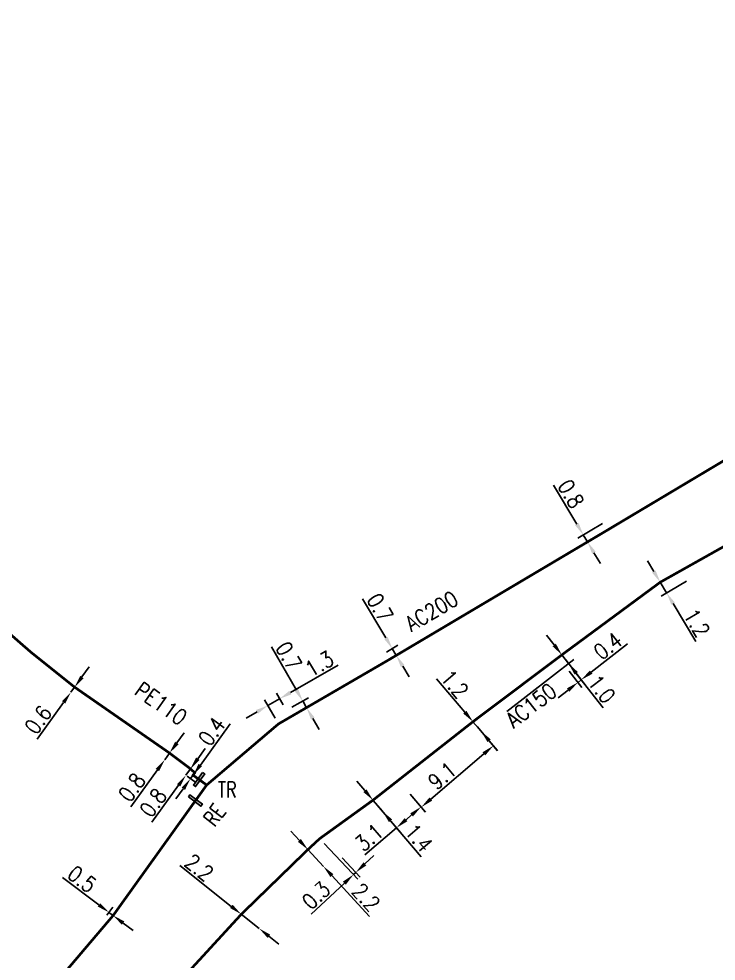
# Model space of a CAD drawing. Header units: millimetres. Extents: x 107995 to 109002, y 120994 to 122000.
# Drawn here: x 108196.9 to 108263.9, y 121086.9 to 121177.4 of the extents above; entities that cross this region are included whole.
import ezdxf
from ezdxf.enums import TextEntityAlignment as Align

# ---------------------------------------------------------------- set-up
doc = ezdxf.new("R2010")
doc.units = ezdxf.units.MM
doc.header["$PDMODE"] = 34
doc.linetypes.add('L_25_AP', pattern=[2000, 1000, 1000])
doc.linetypes.add('L_25_PE', pattern=[2000, 1000, 1000])
doc.layers.get('0').update_dxf_attribs({"linetype": 'CONTINUOUS'})
doc.layers.get('DEFPOINTS').update_dxf_attribs({"linetype": 'CONTINUOUS'})
doc.layers.add('L_150', color=1, linetype='CONTINUOUS')
doc.layers.add('L_340', color=7, linetype='CONTINUOUS')
doc.styles.get("Standard").update_dxf_attribs({"font": 'romans.shx', "width": 0.85})
doc.dimstyles.get("Standard").update_dxf_attribs({"dimtxt": 1.5, "dimasz": 1.2, "dimexe": 0.625, "dimexo": 0.625, "dimgap": 0.25, "dimtad": 1, "dimdec": 1, "dimzin": 0, "dimdsep": 46, "dimtxsty": 'Standard', "dimcen": -0.5, "dimadec": 0, "dimazin": 0, "dimtfac": 1, "dimtdec": 1, "dimtmove": 0, "dimatfit": 3, "dimfxl": 0, "dimtolj": 1, "dimtzin": 0, "dimarcsym": 0})

# ---------------------------------------------------------------- blocks, each defined once
blk = doc.blocks.new('*D316')
at = {"layer": 'DEFPOINTS', "color": 0, "linetype": 'Continuous', "transparency": 16777216}
for p in [(108201.949, 121112.745), (108201.949, 121112.745), (108202.3, 121113.232)]:
    blk.add_point(p, dxfattribs=at)
at = {"layer": 'L_150', "color": 0, "linetype": 'Continuous', "lineweight": -2, "transparency": 16777216}
for p, q in [((108203.002, 121114.205), (108203.704, 121115.178)), ((108202.3, 121113.232), (108201.949, 121112.745)), ((108201.248, 121111.771), (108198.691, 121108.225))]:
    blk.add_line(p, q, dxfattribs=at)
at = {"layer": 'L_150', "color": 0, "linetype": 'Continuous', "transparency": 16777216}
for points in [[(108202.84, 121114.322), (108203.164, 121114.088), (108202.3, 121113.232)], [(108201.085, 121111.888), (108201.41, 121111.654), (108201.949, 121112.745)]]:
    blk.add_solid(points, dxfattribs=at)
at = {"layer": 'L_150', "color": 0, "linetype": 'Continuous', "transparency": 16777216, "insert": (108198.807, 121110.097), "char_height": 1.5, "attachment_point": 5, "rotation": 54.2102}
blk.add_mtext('\\A1;0.6', dxfattribs=at)
blk = doc.blocks.new('*D325')
at = {"layer": 'DEFPOINTS', "color": 0, "linetype": 'Continuous', "transparency": 16777216}
for p in [(108212.604, 121105.06), (108213.447, 121104.452), (108213.681, 121104.776)]:
    blk.add_point(p, dxfattribs=at)
at = {"layer": 'L_150', "color": 0, "linetype": 'Continuous', "lineweight": -2, "transparency": 16777216}
for p, q in [((108214.383, 121105.749), (108217.237, 121109.704)), ((108213.111, 121104.694), (108213.954, 121104.086)), ((108213.447, 121104.452), (108213.681, 121104.776)), ((108212.745, 121103.479), (108212.043, 121102.506))]:
    blk.add_line(p, q, dxfattribs=at)
at = {"layer": 'L_150', "color": 0, "linetype": 'Continuous', "transparency": 16777216}
for points in [[(108214.221, 121105.866), (108214.545, 121105.632), (108213.681, 121104.776)], [(108212.583, 121103.596), (108212.907, 121103.362), (108213.447, 121104.452)]]:
    blk.add_solid(points, dxfattribs=at)
at = {"layer": 'L_150', "color": 0, "linetype": 'Continuous', "transparency": 16777216, "insert": (108215.48, 121108.979), "char_height": 1.5, "attachment_point": 5, "rotation": 54.18931}
blk.add_mtext('\\A1;0.4', dxfattribs=at)
blk = doc.blocks.new('*D326')
at = {"layer": 'DEFPOINTS', "color": 0, "linetype": 'Continuous', "transparency": 16777216}
for p in [(108210.957, 121106.249), (108210.957, 121106.249), (108211.425, 121106.897)]:
    blk.add_point(p, dxfattribs=at)
at = {"layer": 'L_150', "color": 0, "linetype": 'Continuous', "lineweight": -2, "transparency": 16777216}
for p, q in [((108212.127, 121107.871), (108212.829, 121108.844)), ((108211.425, 121106.897), (108210.957, 121106.249)), ((108210.255, 121105.275), (108207.697, 121101.73))]:
    blk.add_line(p, q, dxfattribs=at)
at = {"layer": 'L_150', "color": 0, "linetype": 'Continuous', "transparency": 16777216}
for points in [[(108211.965, 121107.988), (108212.289, 121107.754), (108211.425, 121106.897)], [(108210.093, 121105.393), (108210.417, 121105.158), (108210.957, 121106.249)]]:
    blk.add_solid(points, dxfattribs=at)
at = {"layer": 'L_150', "color": 0, "linetype": 'Continuous', "transparency": 16777216, "insert": (108207.814, 121103.602), "char_height": 1.5, "attachment_point": 5, "rotation": 54.18931}
blk.add_mtext('\\A1;0.8', dxfattribs=at)
blk = doc.blocks.new('*D327')
at = {"layer": 'DEFPOINTS', "color": 0, "linetype": 'Continuous', "transparency": 16777216}
for p in [(108213.437, 121105.384), (108212.998, 121104.776), (108212.998, 121104.776)]:
    blk.add_point(p, dxfattribs=at)
at = {"layer": 'L_150', "color": 0, "linetype": 'Continuous', "lineweight": -2, "transparency": 16777216}
for p, q in [((108214.139, 121106.358), (108214.841, 121107.331)), ((108213.437, 121105.384), (108212.998, 121104.776)), ((108212.296, 121103.803), (108209.738, 121100.258))]:
    blk.add_line(p, q, dxfattribs=at)
at = {"layer": 'L_150', "color": 0, "linetype": 'Continuous', "transparency": 16777216}
for points in [[(108213.977, 121106.475), (108214.301, 121106.24), (108213.437, 121105.384)], [(108212.133, 121103.92), (108212.458, 121103.686), (108212.998, 121104.776)]]:
    blk.add_solid(points, dxfattribs=at)
at = {"layer": 'L_150', "color": 0, "linetype": 'Continuous', "transparency": 16777216, "insert": (108209.855, 121102.129), "char_height": 1.5, "attachment_point": 5, "rotation": 54.18931}
blk.add_mtext('\\A1;0.8', dxfattribs=at)
blk = doc.blocks.new('L_340_19')
at = {"linetype": 'Continuous'}
blk.add_hatch(color=0, dxfattribs=at).paths.add_polyline_path([(0.125, 0.75), (-0.125, 0.75), (-0.125, -0.75), (0.125, -0.75)])
at = {"color": 0, "linetype": 'Continuous'}
blk.add_lwpolyline([(-0.125, 0.75), (0.125, 0.75), (0.125, -0.75), (-0.125, -0.75)], close=True, dxfattribs=at)
at = {"color": 0, "linetype": 'Continuous', "width": 0.75}
for tag, height, flags, p in [('TR', 1.5, 8, (0, 3)), ('DEF_LEG', 1.2, 3, (0, -5)), ('DEF_COUP', 1.2, 3, (0, -7.5)), ('DEF_TYPE', 1.2, 3, (0, -10))]:
    blk.add_attdef(tag, text='', height=height, dxfattribs=dict(at, flags=flags)).set_placement(p, align=Align.MIDDLE)
blk = doc.blocks.new('*D362')
at = {"layer": 'DEFPOINTS', "color": 0, "linetype": 'Continuous', "transparency": 16777216}
for p in [(108225.853, 121098.682), (108224.714, 121097.63), (108226.207, 121096.014)]:
    blk.add_point(p, dxfattribs=at)
at = {"layer": 'L_150', "color": 0, "linetype": 'Continuous', "lineweight": -2, "transparency": 16777216}
for p, q in [((108223.9, 121098.512), (108223.086, 121099.393)), ((108225.394, 121098.258), (108224.255, 121097.206)), ((108224.714, 121097.63), (108226.207, 121096.014)), ((108227.021, 121095.133), (108230.646, 121091.208))]:
    blk.add_line(p, q, dxfattribs=at)
at = {"layer": 'L_150', "color": 0, "linetype": 'Continuous', "transparency": 16777216}
for points in [[(108224.047, 121098.648), (108223.753, 121098.376), (108224.714, 121097.63)], [(108227.168, 121095.268), (108226.874, 121094.997), (108226.207, 121096.014)]]:
    blk.add_solid(points, dxfattribs=at)
at = {"layer": 'L_150', "color": 0, "linetype": 'Continuous', "transparency": 16777216, "insert": (108230.304, 121093.052), "char_height": 1.5, "attachment_point": 5, "rotation": 312.7252}
blk.add_mtext('\\A1;2.2', dxfattribs=at)
blk = doc.blocks.new('*D363')
at = {"layer": 'DEFPOINTS', "color": 0, "linetype": 'Continuous', "transparency": 16777216}
for p in [(108218.3, 121091.428), (108218.3, 121091.428), (108220.035, 121090.05)]:
    blk.add_point(p, dxfattribs=at)
at = {"layer": 'L_150', "color": 0, "linetype": 'Continuous', "lineweight": -2, "transparency": 16777216}
for p, q in [((108217.36, 121092.175), (108212.411, 121096.106)), ((108220.035, 121090.05), (108218.3, 121091.428)), ((108220.974, 121089.304), (108221.914, 121088.557))]:
    blk.add_line(p, q, dxfattribs=at)
at = {"layer": 'L_150', "color": 0, "linetype": 'Continuous', "transparency": 16777216}
for points in [[(108217.484, 121092.331), (108217.236, 121092.018), (108218.3, 121091.428)], [(108221.099, 121089.46), (108220.85, 121089.147), (108220.035, 121090.05)]]:
    blk.add_solid(points, dxfattribs=at)
at = {"layer": 'L_150', "color": 0, "linetype": 'Continuous', "transparency": 16777216, "insert": (108214.275, 121095.903), "char_height": 1.5, "attachment_point": 5, "rotation": 321.53677}
blk.add_mtext('\\A1;2.2', dxfattribs=at)
blk = doc.blocks.new('*D365')
at = {"layer": 'DEFPOINTS', "color": 0, "linetype": 'Continuous', "transparency": 16777216}
for p in [(108230.97, 121102.376), (108230.97, 121102.376), (108231.874, 121101.313)]:
    blk.add_point(p, dxfattribs=at)
at = {"layer": 'L_150', "color": 0, "linetype": 'Continuous', "lineweight": -2, "transparency": 16777216}
for p, q in [((108230.192, 121103.289), (108229.414, 121104.203)), ((108230.97, 121102.376), (108231.874, 121101.313)), ((108232.653, 121100.4), (108235.606, 121096.933))]:
    blk.add_line(p, q, dxfattribs=at)
at = {"layer": 'L_150', "color": 0, "linetype": 'Continuous', "transparency": 16777216}
for points in [[(108230.344, 121103.419), (108230.039, 121103.159), (108230.97, 121102.376)], [(108232.805, 121100.53), (108232.5, 121100.27), (108231.874, 121101.313)]]:
    blk.add_solid(points, dxfattribs=at)
at = {"layer": 'L_150', "color": 0, "linetype": 'Continuous', "transparency": 16777216, "insert": (108235.378, 121098.742), "char_height": 1.5, "attachment_point": 5, "rotation": 310.42292}
blk.add_mtext('\\A1;1.4', dxfattribs=at)
blk = doc.blocks.new('*D366')
at = {"layer": 'DEFPOINTS', "color": 0, "linetype": 'Continuous', "transparency": 16777216}
for p in [(108234.138, 121103.438), (108230.97, 121102.376), (108233.229, 121099.723)]:
    blk.add_point(p, dxfattribs=at)
at = {"layer": 'L_150', "color": 0, "linetype": 'Continuous', "lineweight": -2, "transparency": 16777216}
for p, q in [((108234.543, 121102.962), (108235.994, 121101.258)), ((108231.375, 121101.9), (108233.634, 121099.247)), ((108234.676, 121100.955), (108234.143, 121100.501)), ((108233.229, 121099.723), (108230.178, 121097.125))]:
    blk.add_line(p, q, dxfattribs=at)
at = {"layer": 'L_150', "color": 0, "linetype": 'Continuous', "transparency": 16777216}
for points in [[(108234.546, 121101.108), (108234.805, 121100.803), (108235.589, 121101.733)], [(108234.013, 121100.653), (108234.272, 121100.349), (108233.229, 121099.723)]]:
    blk.add_solid(points, dxfattribs=at)
at = {"layer": 'L_150', "color": 0, "linetype": 'Continuous', "transparency": 16777216, "insert": (108230.599, 121098.796), "char_height": 1.5, "attachment_point": 5, "rotation": 40.42292}
blk.add_mtext('\\A1;3.1', dxfattribs=at)
blk = doc.blocks.new('*D367')
at = {"layer": 'DEFPOINTS', "color": 0, "linetype": 'Continuous', "transparency": 16777216}
for p in [(108240.574, 121109.911), (108234.138, 121103.438), (108235.614, 121101.705)]:
    blk.add_point(p, dxfattribs=at)
at = {"layer": 'L_150', "color": 0, "linetype": 'Continuous', "lineweight": -2, "transparency": 16777216}
for p, q in [((108240.979, 121109.435), (108242.944, 121107.127)), ((108241.626, 121106.825), (108236.527, 121102.483)), ((108234.543, 121102.962), (108236.019, 121101.229))]:
    blk.add_line(p, q, dxfattribs=at)
at = {"layer": 'L_150', "color": 0, "linetype": 'Continuous', "transparency": 16777216}
for points in [[(108241.496, 121106.977), (108241.755, 121106.673), (108242.539, 121107.603)], [(108236.398, 121102.635), (108236.657, 121102.33), (108235.614, 121101.705)]]:
    blk.add_solid(points, dxfattribs=at)
at = {"layer": 'L_150', "color": 0, "linetype": 'Continuous', "transparency": 16777216, "insert": (108237.616, 121104.724), "char_height": 1.5, "attachment_point": 5, "rotation": 40.42159}
blk.add_mtext('\\A1;9.1', dxfattribs=at)
blk = doc.blocks.new('*D368')
at = {"layer": 'DEFPOINTS', "color": 0, "linetype": 'Continuous', "transparency": 16777216}
for p in [(108249.116, 121116.331), (108249.447, 121115.259), (108250.666, 121113.691)]:
    blk.add_point(p, dxfattribs=at)
at = {"layer": 'L_150', "color": 0, "linetype": 'Continuous', "lineweight": -2, "transparency": 16777216}
for p, q in [((108251.926, 121114.671), (108255.426, 121117.391)), ((108249.5, 121115.838), (108251.363, 121113.441)), ((108249.831, 121114.765), (108251.049, 121113.198)), ((108250.666, 121113.691), (108250.979, 121113.935)), ((108249.718, 121112.955), (108248.771, 121112.218))]:
    blk.add_line(p, q, dxfattribs=at)
at = {"layer": 'L_150', "color": 0, "linetype": 'Continuous', "transparency": 16777216}
for points in [[(108251.804, 121114.829), (108252.049, 121114.513), (108250.979, 121113.935)], [(108249.595, 121113.113), (108249.841, 121112.797), (108250.666, 121113.691)]]:
    blk.add_solid(points, dxfattribs=at)
at = {"layer": 'L_150', "color": 0, "linetype": 'Continuous', "transparency": 16777216, "insert": (108253.536, 121117.189), "char_height": 1.5, "attachment_point": 5, "rotation": 37.85738}
blk.add_mtext('\\A1;0.4', dxfattribs=at)
blk = doc.blocks.new('*D369')
at = {"layer": 'DEFPOINTS', "color": 0, "linetype": 'Continuous', "transparency": 16777216}
for p in [(108249.116, 121116.331), (108249.761, 121115.502), (108243.35, 121110.52)]:
    blk.add_point(p, dxfattribs=at)
at = {"layer": 'L_150', "color": 0, "linetype": 'Continuous', "lineweight": -2, "transparency": 16777216}
for p, q in [((108248.38, 121117.279), (108247.644, 121118.226)), ((108249.116, 121116.331), (108249.761, 121115.502)), ((108243.844, 121110.904), (108250.254, 121115.886)), ((108250.497, 121114.555), (108253.068, 121111.247))]:
    blk.add_line(p, q, dxfattribs=at)
at = {"layer": 'L_150', "color": 0, "linetype": 'Continuous', "transparency": 16777216}
for points in [[(108248.538, 121117.401), (108248.222, 121117.156), (108249.116, 121116.331)], [(108250.655, 121114.678), (108250.339, 121114.432), (108249.761, 121115.502)]]:
    blk.add_solid(points, dxfattribs=at)
at = {"layer": 'L_150', "color": 0, "linetype": 'Continuous', "transparency": 16777216, "insert": (108252.94, 121113.041), "char_height": 1.5, "attachment_point": 5, "rotation": 307.85738}
blk.add_mtext('\\A1;1.0', dxfattribs=at)
blk = doc.blocks.new('*D370')
at = {"layer": 'DEFPOINTS', "color": 0, "linetype": 'Continuous', "transparency": 16777216}
for p in [(108258.567, 121123.307), (108261.624, 121123.746), (108259.183, 121122.281)]:
    blk.add_point(p, dxfattribs=at)
at = {"layer": 'L_150', "color": 0, "linetype": 'Continuous', "lineweight": -2, "transparency": 16777216}
for p, q in [((108257.95, 121124.336), (108257.332, 121125.365)), ((108258.567, 121123.307), (108259.183, 121122.281)), ((108261.088, 121123.424), (108258.647, 121121.959)), ((108259.8, 121121.252), (108261.987, 121117.608))]:
    blk.add_line(p, q, dxfattribs=at)
at = {"layer": 'L_150', "color": 0, "linetype": 'Continuous', "transparency": 16777216}
for points in [[(108258.121, 121124.439), (108257.778, 121124.233), (108258.567, 121123.307)], [(108259.972, 121121.355), (108259.629, 121121.149), (108259.183, 121122.281)]]:
    blk.add_solid(points, dxfattribs=at)
at = {"layer": 'L_150', "color": 0, "linetype": 'Continuous', "transparency": 16777216, "insert": (108262.075, 121119.404), "char_height": 1.5, "attachment_point": 5, "rotation": 300.96736}
blk.add_mtext('\\A1;1.2', dxfattribs=at)
blk = doc.blocks.new('*D380')
at = {"layer": 'DEFPOINTS', "color": 0, "linetype": 'Continuous', "transparency": 16777216}
for p in [(108253.561, 121129.283), (108253.115, 121128.089), (108251.583, 121127.174)]:
    blk.add_point(p, dxfattribs=at)
at = {"layer": 'L_150', "color": 0, "linetype": 'Continuous', "lineweight": -2, "transparency": 16777216}
for p, q in [((108250.559, 121128.888), (108248.318, 121132.641)), ((108253.025, 121128.963), (108250.638, 121127.537)), ((108252.579, 121127.769), (108251.046, 121126.854)), ((108251.583, 121127.174), (108251.174, 121127.858)), ((108252.198, 121126.144), (108252.813, 121125.114))]:
    blk.add_line(p, q, dxfattribs=at)
at = {"layer": 'L_150', "color": 0, "linetype": 'Continuous', "transparency": 16777216}
for points in [[(108250.731, 121128.99), (108250.388, 121128.785), (108251.174, 121127.858)], [(108252.369, 121126.246), (108252.026, 121126.041), (108251.583, 121127.174)]]:
    blk.add_solid(points, dxfattribs=at)
at = {"layer": 'L_150', "color": 0, "linetype": 'Continuous', "transparency": 16777216, "insert": (108249.99, 121131.792), "char_height": 1.5, "attachment_point": 5, "rotation": 300.84272}
blk.add_mtext('\\A1;0.8', dxfattribs=at)
blk = doc.blocks.new('*D381')
at = {"layer": 'DEFPOINTS', "color": 0, "linetype": 'Continuous', "transparency": 16777216}
for p in [(108232.826, 121116.928), (108231.731, 121116.276), (108232.456, 121115.836)]:
    blk.add_point(p, dxfattribs=at)
at = {"layer": 'L_150', "color": 0, "linetype": 'Continuous', "lineweight": -2, "transparency": 16777216}
for p, q in [((108232.213, 121117.959), (108229.977, 121121.715)), ((108232.268, 121116.595), (108233.363, 121117.247)), ((108233.209, 121116.285), (108232.826, 121116.928)), ((108232.993, 121116.156), (108233.746, 121116.604)), ((108233.823, 121115.253), (108234.436, 121114.222))]:
    blk.add_line(p, q, dxfattribs=at)
at = {"layer": 'L_150', "color": 0, "linetype": 'Continuous', "transparency": 16777216}
for points in [[(108232.385, 121118.061), (108232.041, 121117.856), (108232.826, 121116.928)], [(108233.995, 121115.356), (108233.651, 121115.151), (108233.209, 121116.285)]]:
    blk.add_solid(points, dxfattribs=at)
at = {"layer": 'L_150', "color": 0, "linetype": 'Continuous', "transparency": 16777216, "insert": (108231.647, 121120.864), "char_height": 1.5, "attachment_point": 5, "rotation": 300.75651}
blk.add_mtext('\\A1;0.7', dxfattribs=at)
blk = doc.blocks.new('*D382')
at = {"layer": 'DEFPOINTS', "color": 0, "linetype": 'Continuous', "transparency": 16777216}
for p in [(108220.868, 121111.462), (108222.641, 121110.994), (108221.885, 121109.695)]:
    blk.add_point(p, dxfattribs=at)
at = {"layer": 'L_150', "color": 0, "linetype": 'Continuous', "lineweight": -2, "transparency": 16777216}
for p, q in [((108223.037, 121112.711), (108227.616, 121115.346)), ((108222.329, 121111.536), (108221.686, 121112.654)), ((108221.573, 121110.237), (108220.556, 121112.004)), ((108220.868, 121111.462), (108221.997, 121112.112)), ((108219.828, 121110.864), (108218.788, 121110.265))]:
    blk.add_line(p, q, dxfattribs=at)
at = {"layer": 'L_150', "color": 0, "linetype": 'Continuous', "transparency": 16777216}
for points in [[(108222.938, 121112.884), (108223.137, 121112.537), (108221.997, 121112.112)], [(108219.728, 121111.037), (108219.928, 121110.69), (108220.868, 121111.462)]]:
    blk.add_solid(points, dxfattribs=at)
at = {"layer": 'L_150', "color": 0, "linetype": 'Continuous', "transparency": 16777216, "insert": (108225.822, 121115.467), "char_height": 1.5, "attachment_point": 5, "rotation": 29.92169}
blk.add_mtext('\\A1;1.3', dxfattribs=at)
blk = doc.blocks.new('*D383')
at = {"layer": 'DEFPOINTS', "color": 0, "linetype": 'Continuous', "transparency": 16777216}
for p in [(108224.217, 121111.901), (108222.641, 121110.994), (108221.885, 121109.695)]:
    blk.add_point(p, dxfattribs=at)
at = {"layer": 'L_150', "color": 0, "linetype": 'Continuous', "lineweight": -2, "transparency": 16777216}
for p, q in [((108223.618, 121112.941), (108221.227, 121117.094)), ((108222.426, 121110.007), (108225.131, 121111.564)), ((108223.183, 121111.306), (108224.758, 121112.213)), ((108224.59, 121111.252), (108224.217, 121111.901)), ((108225.188, 121110.212), (108225.787, 121109.172))]:
    blk.add_line(p, q, dxfattribs=at)
at = {"layer": 'L_150', "color": 0, "linetype": 'Continuous', "transparency": 16777216}
for points in [[(108223.791, 121113.041), (108223.445, 121112.841), (108224.217, 121111.901)], [(108225.362, 121110.312), (108225.015, 121110.113), (108224.59, 121111.252)]]:
    blk.add_solid(points, dxfattribs=at)
at = {"layer": 'L_150', "color": 0, "linetype": 'Continuous', "transparency": 16777216, "insert": (108222.885, 121116.219), "char_height": 1.5, "attachment_point": 5, "rotation": 299.92169}
blk.add_mtext('\\A1;0.7', dxfattribs=at)
blk = doc.blocks.new('*D394')
at = {"layer": 'DEFPOINTS', "color": 0, "linetype": 'Continuous', "transparency": 16777216}
for p in [(108225.853, 121098.682), (108227.58, 121097.282), (108229.315, 121095.433)]:
    blk.add_point(p, dxfattribs=at)
at = {"layer": 'L_150', "color": 0, "linetype": 'Continuous', "lineweight": -2, "transparency": 16777216}
for p, q in [((108226.281, 121098.227), (108229.524, 121094.772)), ((108230.19, 121096.254), (108231.065, 121097.076)), ((108228.007, 121096.826), (108229.743, 121094.977)), ((108229.315, 121095.433), (108229.096, 121095.228)), ((108228.221, 121094.406), (108225.034, 121091.415))]:
    blk.add_line(p, q, dxfattribs=at)
at = {"layer": 'L_150', "color": 0, "linetype": 'Continuous', "transparency": 16777216}
for points in [[(108230.053, 121096.4), (108230.327, 121096.108), (108229.315, 121095.433)], [(108228.084, 121094.552), (108228.358, 121094.261), (108229.096, 121095.228)]]:
    blk.add_solid(points, dxfattribs=at)
at = {"layer": 'L_150', "color": 0, "linetype": 'Continuous', "transparency": 16777216, "insert": (108225.506, 121093.229), "char_height": 1.5, "attachment_point": 5, "rotation": 43.18865}
blk.add_mtext('\\A1;0.3', dxfattribs=at)
blk = doc.blocks.new('*D395')
at = {"layer": 'DEFPOINTS', "color": 0, "linetype": 'Continuous', "transparency": 16777216}
for p in [(108240.574, 121109.911), (108241.352, 121108.997), (108241.352, 121108.997)]:
    blk.add_point(p, dxfattribs=at)
at = {"layer": 'L_150', "color": 0, "linetype": 'Continuous', "lineweight": -2, "transparency": 16777216}
for p, q in [((108239.796, 121110.824), (108237.079, 121114.013)), ((108241.352, 121108.997), (108240.574, 121109.911)), ((108242.13, 121108.084), (108242.908, 121107.17))]:
    blk.add_line(p, q, dxfattribs=at)
at = {"layer": 'L_150', "color": 0, "linetype": 'Continuous', "transparency": 16777216}
for points in [[(108239.948, 121110.954), (108239.643, 121110.695), (108240.574, 121109.911)], [(108242.282, 121108.213), (108241.978, 121107.954), (108241.352, 121108.997)]]:
    blk.add_solid(points, dxfattribs=at)
at = {"layer": 'L_150', "color": 0, "linetype": 'Continuous', "transparency": 16777216, "insert": (108238.81, 121113.524), "char_height": 1.5, "attachment_point": 5, "rotation": 310.42159}
blk.add_mtext('\\A1;1.2', dxfattribs=at)
blk = doc.blocks.new('*D399')
at = {"layer": 'DEFPOINTS', "color": 0, "linetype": 'Continuous', "transparency": 16777216}
for p in [(108205.604, 121091.597), (108205.021, 121090.821), (108206.004, 121091.296)]:
    blk.add_point(p, dxfattribs=at)
at = {"layer": 'L_150', "color": 0, "linetype": 'Continuous', "lineweight": -2, "transparency": 16777216}
for p, q in [((108204.645, 121092.318), (108201.151, 121094.944)), ((108205.397, 121091.32), (108205.98, 121092.096)), ((108206.004, 121091.296), (108205.604, 121091.597)), ((108206.963, 121090.575), (108207.922, 121089.854))]:
    blk.add_line(p, q, dxfattribs=at)
at = {"layer": 'L_150', "color": 0, "linetype": 'Continuous', "transparency": 16777216}
for points in [[(108204.765, 121092.477), (108204.525, 121092.158), (108205.604, 121091.597)], [(108207.083, 121090.735), (108206.843, 121090.415), (108206.004, 121091.296)]]:
    blk.add_solid(points, dxfattribs=at)
at = {"layer": 'L_150', "color": 0, "linetype": 'Continuous', "transparency": 16777216, "insert": (108203.019, 121094.791), "char_height": 1.5, "attachment_point": 5, "rotation": 323.06673}
blk.add_mtext('\\A1;0.5', dxfattribs=at)
blk = doc.blocks.new('L_340_20')
at = {"linetype": 'Continuous'}
blk.add_hatch(color=0, dxfattribs=at).paths.add_polyline_path([(0.125, 0.75), (-0.125, 0.75), (-0.125, -0.75), (0.125, -0.75)])
at = {"color": 0, "linetype": 'Continuous'}
blk.add_lwpolyline([(-0.125, 0.75), (0.125, 0.75), (0.125, -0.75), (-0.125, -0.75)], close=True, dxfattribs=at)
at = {"color": 0, "linetype": 'Continuous', "width": 0.75}
for tag, height, flags, p in [('RE', 1.5, 8, (0, 3)), ('DEF_LEG', 1.2, 3, (0, -5)), ('DEF_COUP', 1.2, 3, (0, -7.5)), ('DEF_TYPE', 1.2, 3, (0, -10))]:
    blk.add_attdef(tag, text='', height=height, dxfattribs=dict(at, flags=flags)).set_placement(p, align=Align.MIDDLE)

msp = doc.modelspace()

# ---------------------------------------------------------------- linework, layer by layer
at = {"layer": 'L_150', "linetype": 'L_25_AP', "flags": 128}
msp.add_lwpolyline([(108155.915, 121035.528, 0.25, 0.25, 0), (108160.424, 121040.447, 0.25, 0.25, 0), (108167.036, 121047.661, 0.25, 0.25, 0), (108185.656, 121067.782, 0.25, 0.25, 0), (108201.595, 121086.108, 0.25, 0.25, 0), (108206.004, 121091.296, 0.25, 0.25, 0), (108214.99, 121103.828, 0.25, 0.25, 0), (108221.885, 121109.695, 0.25, 0.25, 0), (108232.456, 121115.836, 0.25, 0.25, 0), (108242.717, 121121.922, 0.25, 0.25, 0), (108253.115, 121128.089, 0.25, 0.25, 0), (108262.636, 121133.766, 0.25, 0.25, 0), (108272.794, 121139.823, 0.25, 0.25, 0), (108282.961, 121145.885, 0.25, 0.25, 0), (108297.039, 121154.343, 0.25, 0.25, 0), (108307.037, 121160.346, 0.25, 0.25, 0), (108328.179, 121173.279, 0.25, 0.25, 0), (108330.461, 121174.941, 0.25, 0.25, 0), (108333.105, 121176.867, 0.25, 0.25, 0), (108336.319, 121179.549, 0.25, 0.25, 0), (108337.574, 121182.28, 0.25, 0.25, 0), (108334.749, 121190.654, 0.25, 0.25, 0), (108330.56, 121202.676, 0.25, 0.25, 0), (108324.929, 121213.046, 0.25, 0.25, 0), (108318.275, 121223.032, 0.25, 0.25, 0), (108312.06, 121232.357, 0.25, 0.25, 0), (108301.77, 121246.931, 0.25, 0.25, 0), (108298.3, 121251.33, 0.25, 0.25, 0), (108294.215, 121256.511, 0.25, 0.25, 0), (108285.663, 121266.655, 0.25, 0.25, 0), (108284.668, 121267.675, 0.25, 0.25, 0), (108276.505, 121271.83, 0.25, 0.25, 0), (108270.536, 121274.72, 0.25, 0.25, 0), (108269.085, 121275.329, 0.25, 0.25, 0), (108267.16, 121276.082, 0.25, 0.25, 0), (108267.16, 121276.082, 0.25, 0.25, 0), (108262.685, 121279.523, 0.25, 0.25, 0), (108261.751, 121280.564, 0.25, 0.25, 0), (108261.402, 121280.869, 0.25, 0.25, 0.456628), (108261.184, 121280.851, 0.25, 0.25, 0), (108261.184, 121280.851, 0.25, 0.25, -0.468796), (108260.858, 121280.809, 0.25, 0.25, 0), (108259.897, 121281.619, 0.25, 0.25, 0), (108241.405, 121297.199, 0.25, 0.25, 0), (108238.352, 121299.69, 0.25, 0.25, 0), (108219.154, 121316.76, 0.25, 0.25, 0), (108202.479, 121333.053, 0.25, 0.25, 0), (108152.622, 121380.715, 0.25, 0.25, 0), (108147.198, 121385.172, 0.25, 0.25, 0), (108147.137, 121385.222, 0, 0, 0)], format="xyseb", dxfattribs=at)
at = {"layer": 'L_150', "linetype": 'L_25_PE', "flags": 128}
msp.add_lwpolyline([(108100.866, 121135.362, 0.25, 0.25, 0), (108101.52, 121136.119, 0.25, 0.25, 0), (108107.212, 121142.855, 0.25, 0.25, 0), (108117.83, 121154.096, 0.25, 0.25, 0), (108133.207, 121166.772, 0.25, 0.25, 0), (108136.238, 121169.166, 0.25, 0.25, 0), (108138.784, 121171.182, 0.25, 0.25, 0), (108139.778, 121169.923, 0.25, 0.25, 0), (108141.223, 121171.191, 0.25, 0.25, 0), (108141.669, 121171.544, 0.25, 0.25, 0), (108141.982, 121171.79, 0.25, 0.25, 0), (108142.524, 121171.964, 0.25, 0.25, 0), (108142.85, 121172.221, 0.25, 0.25, 0), (108143.522, 121172.181, 0.25, 0.25, 0), (108144.049, 121172.15, 0.25, 0.25, 0), (108146.241, 121171.097, 0.25, 0.25, 0), (108149.876, 121169.07, 0.25, 0.25, 0), (108153.703, 121166.074, 0.25, 0.25, 0), (108157.544, 121162.718, 0.25, 0.25, 0), (108161.65, 121158.012, 0.25, 0.25, 0), (108164.405, 121154.804, 0.25, 0.25, 0), (108165.931, 121154.571, 0.25, 0.25, 0), (108166.989, 121153.386, 0.25, 0.25, 0), (108171.538, 121148.187, 0.25, 0.25, 0), (108171.968, 121147.642, 0.25, 0.25, 0), (108171.939, 121145.858, 0.25, 0.25, 0), (108174.429, 121142.905, 0.25, 0.25, 0), (108183.233, 121132.453, 0.25, 0.25, 0), (108186.114, 121129.476, 0.25, 0.25, 0), (108187.749, 121127.064, 0.25, 0.25, 0), (108191.521, 121122.797, 0.25, 0.25, 0), (108195.047, 121119.255, 0.25, 0.25, 0), (108198.133, 121116.562, 0.25, 0.25, 0), (108202.3, 121113.232, 0.25, 0.25, 0), (108211.425, 121106.897, 0.25, 0.25, 0), (108213.437, 121105.384, 0.25, 0.25, 0), (108213.847, 121105.006, 0.25, 0.25, 0), (108213.681, 121104.776, 0.25, 0.25, 0), (108214.262, 121104.357, 0, 0, 0)], format="xyseb", dxfattribs=at)
at = {"layer": 'L_150', "linetype": 'L_25_AP', "const_width": 0.25, "flags": 128}
for points in [[(108333.505, 121164.535), (108332.072, 121163.978), (108330.682, 121163.413), (108329.302, 121162.822), (108323.54, 121160.286), (108323.189, 121160.126), (108321.843, 121159.477), (108320.504, 121158.808), (108318.396, 121157.723), (108316.297, 121156.617), (108313.754, 121155.249), (108311.227, 121153.858), (108310.841, 121153.634), (108300.764, 121147.655), (108289.89, 121141.371), (108279.503, 121135.367), (108269.132, 121129.239), (108258.567, 121123.307), (108249.116, 121116.331), (108240.574, 121109.911), (108230.97, 121102.376), (108225.853, 121098.682), (108224.714, 121097.63), (108218.318, 121091.414), (108199.256, 121070.658), (108194.317, 121066.092), (108184.963, 121055.733), (108172.108, 121042.243), (108163.687, 121034.469), (108161.581, 121032.218), (108160.872, 121031.46), (108161.617, 121030.763), (108161.434, 121030.567)], [(108214.262, 121104.357), (108214.99, 121103.828)]]:
    msp.add_lwpolyline(points, dxfattribs=at)

# ---------------------------------------------------------------- block references
at = {"layer": 'L_340'}
ref = msp.add_blockref('L_340_19', (108214.262, 121104.357), dxfattribs=dict(at, rotation=323.9990164927475))
ref.add_attrib('TR', 'TR', dxfattribs={"layer": '0', "color": 0, "linetype": 'Continuous', "height": 1.5, "width": 0.75, "flags": 8}).set_placement((108216.969, 121103.382), align=Align.MIDDLE)
ref = msp.add_blockref('L_340_20', (108213.911, 121102.342), dxfattribs=dict(at, rotation=53.21732554600125))
ref.add_attrib('RE', 'RE', dxfattribs={"layer": '0', "color": 0, "linetype": 'Continuous', "height": 1.5, "rotation": 53.21733, "width": 0.75, "flags": 8}).set_placement((108215.743, 121100.959), align=Align.MIDDLE)

# ---------------------------------------------------------------- texts
at = {"layer": 'L_150', "linetype": 'Continuous', "width": 0.85}
for s, rotation, p in [('AC200', 30.75651, (108234.666, 121118.508)), ('AC150', 37.85738, (108244.493, 121109.231))]:
    msp.add_text(s, height=1.5, rotation=rotation, dxfattribs=at).set_placement(p)
msp.add_text('PE110', height=1.5, rotation=324.78653, dxfattribs=at).set_placement((108210.594, 121111.656), align=Align.MIDDLE)

# ---------------------------------------------------------------- dimensions: what is measured, and where the dimension line sits
at = {"layer": 'L_150', "linetype": 'Continuous'}
for base, p1, p2, angle, picture, middle in [((108251.583, 121127.174), (108253.561, 121129.283), (108253.115, 121128.089), 300.84272, '*D380', (108249.131, 121131.28)), ((108259.183, 121122.281), (108258.567, 121123.307), (108261.624, 121123.746), 300.96736, '*D370', (108261.218, 121118.89)), ((108232.826, 121116.928), (108232.456, 121115.836), (108231.731, 121116.276), 120.75651, '*D381', (108230.788, 121120.353)), ((108250.666, 121113.691), (108249.116, 121116.331), (108249.447, 121115.259), 217.85738, '*D368', (108254.15, 121116.4)), ((108224.217, 121111.901), (108221.885, 121109.695), (108222.641, 121110.994), 119.92169, '*D383', (108222.018, 121115.72)), ((108249.761, 121115.502), (108249.116, 121116.331), (108243.35, 121110.52), 307.85738, '*D369', (108252.151, 121112.428)), ((108220.868, 121111.462), (108222.641, 121110.994), (108221.885, 121109.695), 209.92169, '*D382', (108226.321, 121114.6)), ((108201.949, 121112.745), (108202.3, 121113.232), (108201.949, 121112.745), 54.2102, '*D316', (108199.619, 121109.512)), ((108241.352, 121108.997), (108240.574, 121109.911), (108241.352, 121108.997), 130.42159, '*D395', (108238.048, 121112.876)), ((108213.447, 121104.452), (108213.681, 121104.776), (108212.604, 121105.06), 54.18931, '*D325', (108216.291, 121108.394)), ((108235.614, 121101.705), (108240.574, 121109.911), (108234.138, 121103.438), 220.42159, '*D367', (108238.265, 121103.963)), ((108210.957, 121106.249), (108211.425, 121106.897), (108210.957, 121106.249), 54.18931, '*D326', (108208.625, 121103.016)), ((108212.998, 121104.776), (108213.437, 121105.384), (108212.998, 121104.776), 54.18931, '*D327', (108210.666, 121101.544)), ((108233.229, 121099.723), (108234.138, 121103.438), (108230.97, 121102.376), 220.42292, '*D366', (108231.247, 121098.035)), ((108230.97, 121102.376), (108231.874, 121101.313), (108230.97, 121102.376), 130.42292, '*D365', (108234.617, 121098.094)), ((108224.714, 121097.63), (108226.207, 121096.014), (108225.853, 121098.682), 132.7252, '*D362', (108229.57, 121092.373)), ((108229.315, 121095.433), (108225.853, 121098.682), (108227.58, 121097.282), 223.18865, '*D394', (108226.19, 121092.5)), ((108218.3, 121091.428), (108220.035, 121090.05), (108218.3, 121091.428), 141.53677, '*D363', (108213.653, 121095.12)), ((108205.604, 121091.597), (108206.004, 121091.296), (108205.021, 121090.821), 323.06673, '*D399', (108202.418, 121093.991))]:
    dim = msp.add_linear_dim(base=base, p1=p1, p2=p2, angle=angle, dimstyle='Standard', dxfattribs=at)
    dim.commit()
    dim.dimension.update_dxf_attribs({"geometry": picture, "text_midpoint": middle, "dimtype": 160})

doc.saveas('drawing.dxf')
